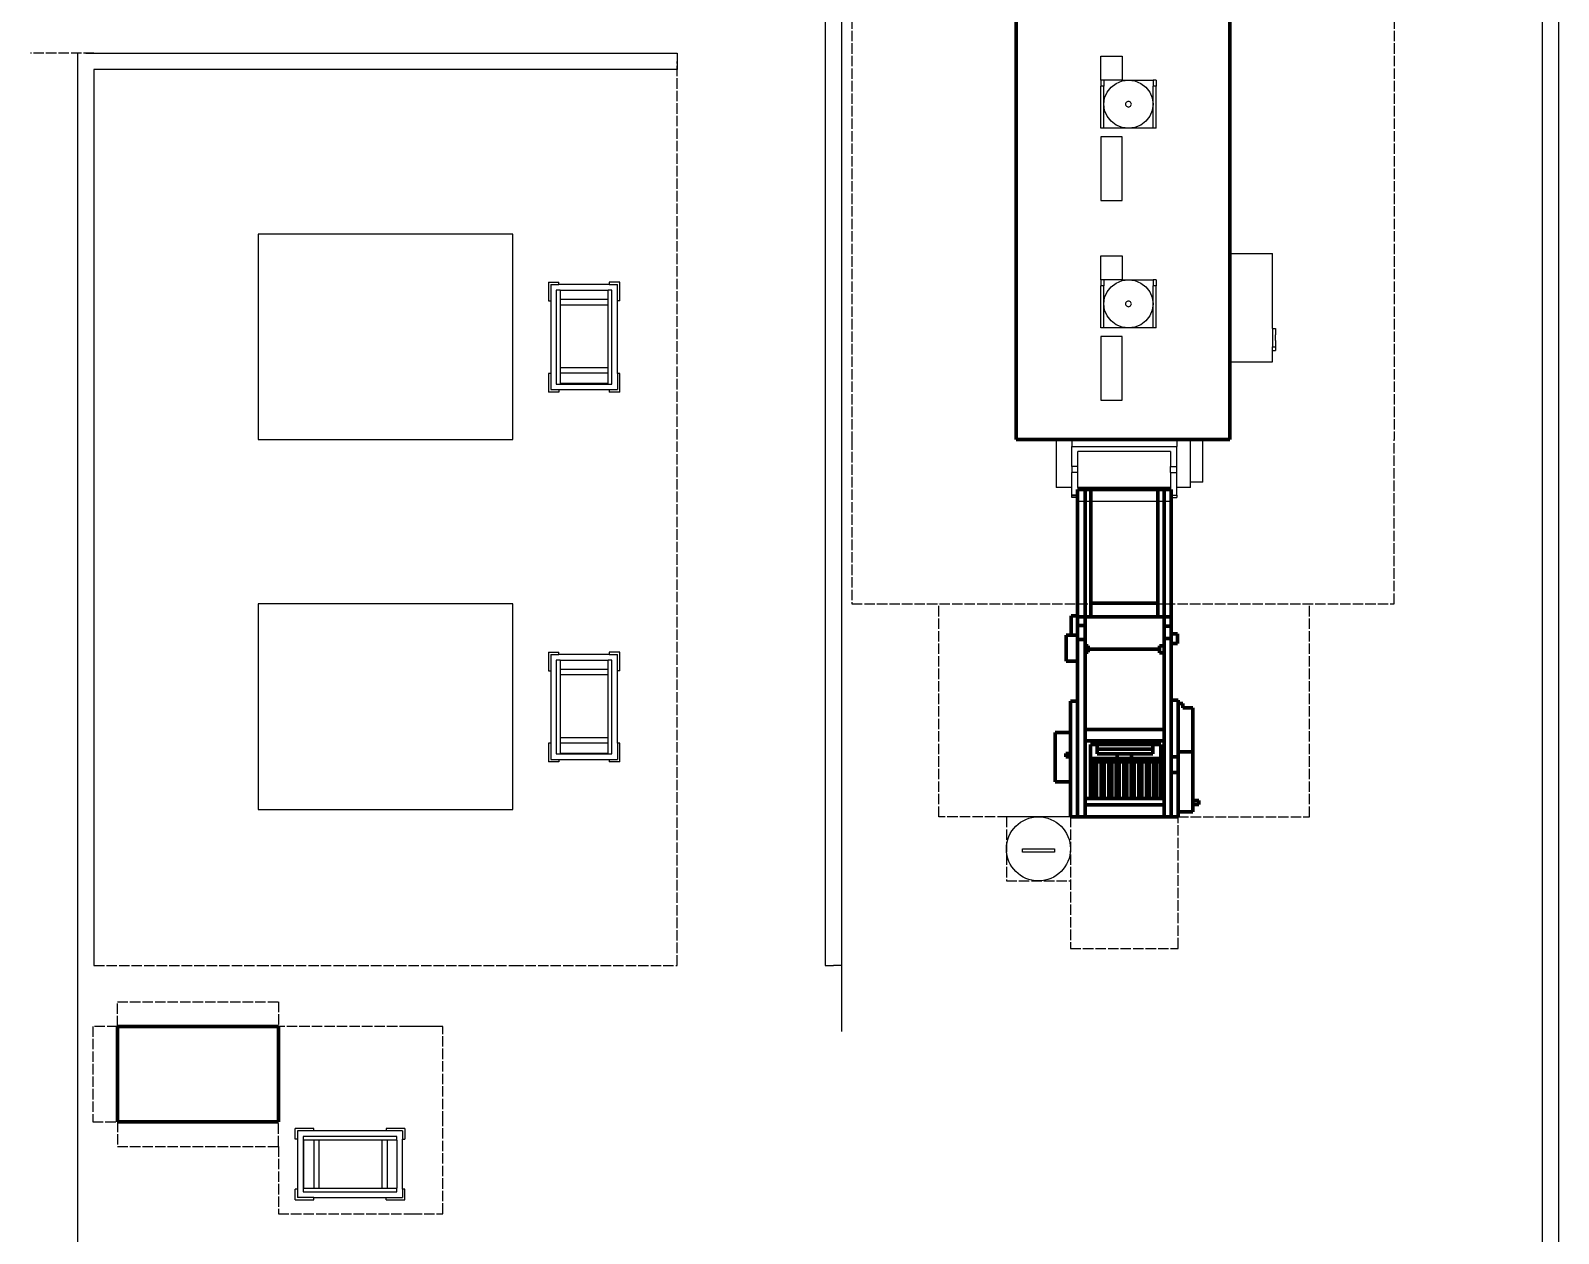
# Model space of a CAD drawing. Header units: millimetres. Extents: x -9564 to 100156, y -26854 to 24346.
# Drawn here: x 8626 to 17924, y 10595 to 17912 of the extents above; entities that cross this region are included whole.
import ezdxf

# ---------------------------------------------------------------- set-up
doc = ezdxf.new("R2010")
doc.units = ezdxf.units.MM
doc.header["$LTSCALE"] = 100
doc.linetypes.add('DASHED2', pattern=[0.762, 0.635, -0.127])
doc.layers.add('Maquinas', color=200, linetype='Continuous')
doc.layers.add('Transporte semielaborado', color=30, linetype='Continuous')

# ---------------------------------------------------------------- blocks, each defined once
blk = doc.blocks.new('Bakery Trolley pl')
at = {"layer": 'Transporte semielaborado'}
for p, q in [((0.1804, 0.6253), (0.2371, 0.6253)), ((0.1804, 0.6253), (0.1804, 0.526)), ((0.2371, 0.6127), (0.1929, 0.6127)), ((0.1929, 0.526), (0.1929, 0.6127)), ((0.2229, 0.5827), (0.2229, 0.0827)), ((0.2429, 0.5827), (0.2229, 0.5827)), ((0.2371, 0.6127), (0.2371, 0.6253)), ((0.5048, 0.6127), (0.2371, 0.6127)), ((0.2429, 0.5827), (0.2429, 0.5798)), ((0.4989, 0.5827), (0.2429, 0.5827)), ((0.2429, 0.5798), (0.4989, 0.5798)), ((0.2429, 0.5798), (0.2429, 0.5245)), ((0.5189, 0.5827), (0.4989, 0.5827)), ((0.4989, 0.5798), (0.4989, 0.5827)), ((0.4989, 0.5245), (0.4989, 0.5798)), ((0.5048, 0.6127), (0.5048, 0.6253)), ((0.5048, 0.6253), (0.5615, 0.6253)), ((0.5489, 0.6127), (0.5048, 0.6127)), ((0.5189, 0.0827), (0.5189, 0.5827)), ((0.5489, 0.526), (0.5489, 0.6127)), ((0.5615, 0.526), (0.5615, 0.6253)), ((0.1804, 0.526), (0.1929, 0.526)), ((0.1929, 0.526), (0.1929, 0.1394)), ((0.2429, 0.5245), (0.4989, 0.5245)), ((0.2429, 0.5245), (0.2429, 0.4967)), ((0.2429, 0.4967), (0.4989, 0.4967)), ((0.2429, 0.4967), (0.2429, 0.1615)), ((0.4989, 0.4967), (0.4989, 0.5245)), ((0.4989, 0.1615), (0.4989, 0.4967)), ((0.5489, 0.526), (0.5615, 0.526)), ((0.5489, 0.1394), (0.5489, 0.526)), ((0.1804, 0.1394), (0.1929, 0.1394)), ((0.1804, 0.1394), (0.1804, 0.0402)), ((0.1929, 0.1394), (0.1929, 0.0527)), ((0.2229, 0.0827), (0.2429, 0.0827)), ((0.2429, 0.1615), (0.4989, 0.1615)), ((0.2429, 0.1615), (0.2429, 0.1325)), ((0.2429, 0.1325), (0.4989, 0.1325)), ((0.2429, 0.1325), (0.2429, 0.0827)), ((0.4989, 0.0827), (0.2429, 0.0827)), ((0.4989, 0.1325), (0.4989, 0.1615)), ((0.4989, 0.0827), (0.4989, 0.1325)), ((0.4989, 0.0827), (0.5189, 0.0827)), ((0.5615, 0.1394), (0.5489, 0.1394)), ((0.5489, 0.0527), (0.5489, 0.1394)), ((0.5615, 0.0402), (0.5615, 0.1394)), ((0.1804, 0.0402), (0.2371, 0.0402)), ((0.2371, 0.0527), (0.1929, 0.0527)), ((0.2371, 0.0402), (0.2371, 0.0527)), ((0.2371, 0.0527), (0.5048, 0.0527)), ((0.5048, 0.0527), (0.5048, 0.0402)), ((0.5489, 0.0527), (0.5048, 0.0527)), ((0.5615, 0.0402), (0.5048, 0.0402))]:
    blk.add_line(p, q, dxfattribs=at)

msp = doc.modelspace()

# ---------------------------------------------------------------- linework, layer by layer
for p, q in [((17823.837, 24246.338), (17823.837, 4090.42)), ((17923.837, 23846.338), (17923.837, 3540.228)), ((13561.419, 20074.339), (13561.419, 11824.339)), ((13461.419, 18273.284), (13461.419, 12702.516)), ((8911.419, 17774.339), (8911.419, 9090.42)), ((8961.419, 17774.339), (9011.419, 17774.339)), ((9011.419, 17774.339), (12561.419, 17774.339)), ((9011.419, 17674.339), (9011.419, 12224.339)), ((12561.419, 17674.339), (9011.419, 17674.339)), ((11561.419, 16674.339), (10011.419, 16674.339)), ((10011.419, 16674.339), (10011.419, 15424.339)), ((11561.419, 15424.339), (11561.419, 16674.339)), ((10011.419, 15424.339), (11561.419, 15424.339)), ((15923.837, 15425.141), (15920.17, 15425.141)), ((11561.419, 14424.339), (10011.419, 14424.339)), ((10011.419, 14424.339), (10011.419, 13174.339)), ((11561.419, 13174.339), (11561.419, 14424.339)), ((10011.419, 13174.339), (11561.419, 13174.339)), ((14954.075, 13129.263), (14564.075, 13129.263)), ((14661.575, 12914.263), (14661.575, 12934.263)), ((14661.575, 12934.263), (14759.075, 12934.263)), ((14759.075, 12934.263), (14856.575, 12934.263)), ((14856.575, 12934.263), (14856.575, 12914.263)), ((14759.075, 12914.263), (14661.575, 12914.263)), ((14816.575, 12914.263), (14759.075, 12914.263)), ((14856.575, 12914.263), (14816.575, 12914.263)), ((13461.419, 12702.516), (13461.419, 12224.339)), ((13461.419, 12224.339), (13511.419, 12224.339)), ((13561.419, 12224.339), (13511.419, 12224.339))]:
    msp.add_line(p, q)
at = {"color": 3, "linetype": 'DASHED2'}
for p, q in [((13623.837, 20425.141), (13623.837, 15425.141)), ((16923.837, 20425.141), (16923.837, 15425.141)), ((12561.419, 12224.339), (12561.419, 17724.339)), ((13623.837, 15425.141), (13623.837, 14425.141)), ((16923.837, 14425.141), (16923.837, 15425.141)), ((13623.837, 14425.141), (16923.837, 14425.141)), ((14154.075, 13129.263), (14154.075, 14425.141)), ((16408.896, 13129.263), (16408.896, 14425.141)), ((14954.075, 13129.263), (14154.075, 13129.263)), ((14564.075, 13129.263), (14564.075, 12739.263)), ((14954.075, 13129.263), (14954.075, 12329.263)), ((15608.896, 12329.263), (15608.896, 13129.263)), ((15608.896, 13129.263), (16408.896, 13129.263)), ((14564.075, 12739.263), (14954.075, 12739.263)), ((14954.075, 12329.263), (15608.896, 12329.263)), ((9011.419, 12224.339), (10011.419, 12224.339)), ((10011.419, 12224.339), (11561.419, 12224.339)), ((11561.419, 12224.339), (12561.419, 12224.339)), ((9154.315, 11854.837), (9154.315, 12004.837)), ((9154.315, 12004.837), (10134.315, 12004.837)), ((10134.315, 12004.837), (10134.315, 11854.837)), ((9154.315, 11854.837), (9004.315, 11854.837)), ((9004.315, 11854.837), (9004.315, 11274.837)), ((10934.315, 11854.837), (10134.315, 11854.837)), ((11134.315, 11274.837), (11134.315, 11854.837)), ((9004.315, 11274.837), (9154.315, 11274.837)), ((9154.315, 11274.837), (9154.315, 11124.837)), ((10134.315, 11124.837), (10134.315, 11274.837)), ((11134.315, 10714.837), (11134.315, 11274.837)), ((9154.315, 11124.837), (10134.315, 11124.837)), ((10134.315, 11124.837), (10134.315, 10714.837)), ((10134.315, 10714.837), (10914.315, 10714.837)), ((10914.315, 10714.837), (10934.315, 10714.837)), ((10934.315, 10714.837), (10944.315, 10714.837)), ((10944.315, 10714.837), (11134.315, 10714.837))]:
    msp.add_line(p, q, dxfattribs=at)
at = {"color": 2, "linetype": 'DASHED2'}
msp.add_line((9011.419, 17774.339), (8625.539, 17774.339), dxfattribs=at)
at = {"linetype": 'DASHED2'}
for p, q in [((12561.419, 17774.339), (12561.419, 17724.339)), ((12561.419, 17724.339), (12561.419, 17674.339))]:
    msp.add_line(p, q, dxfattribs=at)
at = {"color": 3}
msp.add_line((11134.315, 11854.837), (10934.315, 11854.837), dxfattribs=at)
msp.add_circle((14759.075, 12934.263), 195)
at = {"layer": 'Maquinas', "lineweight": 100}
for p, q in [((14623.837, 20425.141), (14623.837, 15425.141)), ((15923.837, 15425.141), (15923.837, 20425.141)), ((14623.837, 15425.141), (15923.837, 15425.141)), ((14997.77, 13129.263), (14997.77, 15120.927)), ((14997.77, 15120.927), (15566.547, 15120.927)), ((15043.954, 14346.162), (15043.954, 15120.927)), ((15077.868, 14346.162), (15077.868, 15120.927)), ((15485.862, 14346.162), (15485.862, 15120.927)), ((15524.775, 14346.162), (15524.775, 15120.927)), ((15566.547, 15120.927), (15566.547, 13129.263)), ((15077.868, 14428.18), (15485.862, 14428.18)), ((14957.559, 14235.265), (14957.559, 14352.132)), ((14957.559, 14352.132), (14997.77, 14352.132)), ((14997.77, 14346.162), (15566.547, 14346.162)), ((15043.954, 14346.162), (15043.954, 13129.263)), ((15524.775, 14346.162), (15524.775, 13129.263)), ((14928.042, 14075.412), (14928.042, 14235.265)), ((14928.042, 14235.265), (14957.559, 14235.265)), ((14957.559, 14235.265), (14997.77, 14235.265)), ((15043.954, 14292.318), (14997.77, 14292.318)), ((15566.547, 14289.273), (15524.775, 14289.273)), ((15566.547, 14243.194), (15606.175, 14243.194)), ((15606.175, 14243.194), (15606.175, 14182.994)), ((15043.954, 14208.572), (14997.77, 14208.572)), ((15061.211, 14168.43), (15043.954, 14168.43)), ((15061.211, 14130.887), (15061.211, 14168.43)), ((15061.211, 14149.658), (15496.797, 14149.658)), ((15496.797, 14149.658), (15496.797, 14169.13)), ((15496.797, 14169.13), (15524.775, 14169.13)), ((15496.797, 14149.658), (15496.797, 14126.42)), ((15566.547, 14214.581), (15524.775, 14214.581)), ((15606.175, 14182.994), (15566.547, 14182.994)), ((14997.77, 14075.412), (14928.042, 14075.412)), ((15043.954, 14130.887), (15061.211, 14130.887)), ((15496.797, 14126.42), (15524.775, 14126.42)), ((14954.075, 13129.263), (14954.075, 13832.832)), ((14954.075, 13832.832), (14997.77, 13832.832)), ((15608.896, 13838.729), (15566.547, 13838.729)), ((15608.896, 13129.263), (15608.896, 13838.729)), ((15637.845, 13817.859), (15608.896, 13817.859)), ((15637.845, 13792.353), (15637.845, 13817.859)), ((15698.06, 13792.353), (15637.845, 13792.353)), ((15698.06, 13160.487), (15698.06, 13792.353)), ((14861.503, 13341.339), (14861.503, 13643.175)), ((14861.503, 13643.175), (14954.075, 13643.175)), ((15524.775, 13660.457), (15043.954, 13660.457)), ((14925.33, 13493.217), (14925.33, 13515.274)), ((14925.33, 13515.274), (14954.075, 13515.274)), ((14954.075, 13493.217), (14925.33, 13493.217)), ((15077.047, 13240.86), (15077.047, 13570.103)), ((15077.047, 13570.103), (15503.68, 13570.103)), ((15503.68, 13483.522), (15077.047, 13483.522)), ((15116.853, 13512.595), (15116.853, 13570.103)), ((15116.853, 13541.349), (15454.746, 13541.349)), ((15116.853, 13512.595), (15454.746, 13512.595)), ((15325.85, 13483.522), (15325.85, 13512.595)), ((15454.746, 13512.595), (15454.746, 13570.103)), ((15503.68, 13570.103), (15503.68, 13240.86)), ((15503.68, 13463.7), (15503.68, 13483.522)), ((15608.896, 13495.074), (15566.547, 13495.074)), ((15698.06, 13524.534), (15608.896, 13524.534)), ((15077.047, 13463.7), (15503.68, 13463.7)), ((15094.391, 13240.86), (15094.391, 13462.905)), ((15094.391, 13462.905), (15112.741, 13462.905)), ((15112.741, 13462.905), (15112.741, 13240.86)), ((15140.642, 13240.86), (15140.642, 13462.905)), ((15140.642, 13462.905), (15158.993, 13462.905)), ((15158.993, 13462.905), (15158.993, 13240.86)), ((15186.727, 13240.86), (15186.727, 13462.905)), ((15186.727, 13462.905), (15205.078, 13462.905)), ((15205.078, 13462.905), (15205.078, 13240.86)), ((15232.979, 13240.86), (15232.979, 13462.905)), ((15232.979, 13462.905), (15251.329, 13462.905)), ((15251.329, 13462.905), (15251.329, 13240.86)), ((15278.216, 13240.86), (15278.216, 13462.905)), ((15278.216, 13462.905), (15296.567, 13462.905)), ((15296.567, 13462.905), (15296.567, 13240.86)), ((15324.468, 13240.86), (15324.468, 13462.905)), ((15324.468, 13462.905), (15342.819, 13462.905)), ((15342.819, 13462.905), (15342.819, 13240.86)), ((15370.553, 13240.86), (15370.553, 13462.905)), ((15370.553, 13462.905), (15388.903, 13462.905)), ((15388.903, 13462.905), (15388.903, 13240.86)), ((15416.804, 13240.86), (15416.804, 13462.905)), ((15416.804, 13462.905), (15435.155, 13462.905)), ((15435.155, 13462.905), (15435.155, 13240.86)), ((15461.7, 13240.86), (15461.7, 13462.905)), ((15461.7, 13462.905), (15480.051, 13462.905)), ((15480.051, 13462.905), (15480.051, 13240.86)), ((15608.896, 13399.321), (15566.547, 13399.321)), ((14954.075, 13341.339), (14861.503, 13341.339)), ((15043.954, 13240.86), (15524.775, 13240.86)), ((15735.115, 13227.731), (15698.06, 13227.731)), ((15698.06, 13204.543), (15735.115, 13204.543)), ((15735.115, 13204.543), (15735.115, 13227.731)), ((14997.77, 13129.263), (14954.075, 13129.263)), ((15042.304, 13129.263), (14997.77, 13129.263)), ((15042.304, 13129.263), (15079.528, 13129.263)), ((15043.954, 13202.279), (15524.775, 13202.279)), ((15523.265, 13129.263), (15079.528, 13129.263)), ((15523.265, 13129.263), (15566.547, 13129.263)), ((15566.547, 13129.263), (15608.896, 13129.263)), ((15608.896, 13160.487), (15698.06, 13160.487))]:
    msp.add_line(p, q, dxfattribs=at)
at = {"layer": 'Maquinas'}
for p, q in [((14623.837, 15425.141), (14623.837, 20425.141)), ((15920.17, 16555.381), (15920.17, 20425.141)), ((15138.038, 17610.454), (15138.038, 17756.848)), ((15138.038, 17756.848), (15269.55, 17756.848)), ((15269.55, 17756.848), (15269.55, 17610.454)), ((15156.825, 17610.454), (15138.038, 17610.454)), ((15138.038, 17610.454), (15138.038, 17573.855)), ((15156.825, 17573.855), (15138.038, 17573.855)), ((15138.038, 17317.664), (15138.038, 17573.855)), ((15269.55, 17610.454), (15156.825, 17610.454)), ((15156.825, 17610.454), (15156.825, 17573.855)), ((15156.825, 17464.059), (15156.825, 17573.855)), ((15200.847, 17567.576), (15231.975, 17590.841)), ((15231.975, 17590.841), (15268.224, 17605.465)), ((15268.224, 17605.465), (15307.125, 17610.454)), ((15269.55, 17610.454), (15307.125, 17610.454)), ((15307.125, 17610.454), (15346.025, 17605.465)), ((15307.125, 17610.454), (15457.424, 17610.454)), ((15346.025, 17605.465), (15382.275, 17590.841)), ((15382.275, 17590.841), (15413.403, 17567.576)), ((15457.424, 17610.454), (15457.424, 17573.855)), ((15476.212, 17610.454), (15457.424, 17610.454)), ((15476.212, 17573.855), (15457.424, 17573.855)), ((15457.424, 17464.059), (15457.424, 17573.855)), ((15476.212, 17610.454), (15476.212, 17573.855)), ((15476.212, 17317.664), (15476.212, 17573.855)), ((15156.825, 17464.059), (15161.947, 17501.949)), ((15161.947, 17501.949), (15176.962, 17537.256)), ((15176.962, 17537.256), (15200.847, 17567.576)), ((15307.125, 17481.366), (15302.526, 17480.777)), ((15311.724, 17480.777), (15307.125, 17481.366)), ((15413.403, 17567.576), (15437.288, 17537.256)), ((15437.288, 17537.256), (15452.303, 17501.949)), ((15452.303, 17501.949), (15457.424, 17464.059)), ((15161.947, 17426.169), (15156.825, 17464.059)), ((15156.825, 17317.664), (15156.825, 17464.059)), ((15176.962, 17390.862), (15161.947, 17426.169)), ((15200.847, 17360.542), (15176.962, 17390.862)), ((15289.961, 17468.538), (15289.356, 17464.059)), ((15289.356, 17464.059), (15289.961, 17459.58)), ((15291.736, 17472.713), (15289.961, 17468.538)), ((15289.961, 17459.58), (15291.736, 17455.405)), ((15294.56, 17476.297), (15291.736, 17472.713)), ((15291.736, 17455.405), (15294.56, 17451.821)), ((15298.24, 17479.048), (15294.56, 17476.297)), ((15294.56, 17451.821), (15298.24, 17449.07)), ((15302.526, 17480.777), (15298.24, 17479.048)), ((15298.24, 17449.07), (15302.526, 17447.341)), ((15302.526, 17447.341), (15307.125, 17446.752)), ((15307.125, 17446.752), (15311.724, 17447.341)), ((15316.009, 17479.048), (15311.724, 17480.777)), ((15311.724, 17447.341), (15316.009, 17449.07)), ((15319.689, 17476.297), (15316.009, 17479.048)), ((15316.009, 17449.07), (15319.689, 17451.821)), ((15322.513, 17472.713), (15319.689, 17476.297)), ((15319.689, 17451.821), (15322.513, 17455.405)), ((15324.288, 17468.538), (15322.513, 17472.713)), ((15322.513, 17455.405), (15324.288, 17459.58)), ((15324.894, 17464.059), (15324.288, 17468.538)), ((15324.288, 17459.58), (15324.894, 17464.059)), ((15437.288, 17390.862), (15413.403, 17360.542)), ((15452.303, 17426.169), (15437.288, 17390.862)), ((15457.424, 17464.059), (15452.303, 17426.169)), ((15457.424, 17317.664), (15457.424, 17464.059)), ((15156.825, 17317.664), (15138.038, 17317.664)), ((15307.125, 17317.664), (15156.825, 17317.664)), ((15231.975, 17337.277), (15200.847, 17360.542)), ((15268.224, 17322.653), (15231.975, 17337.277)), ((15307.125, 17317.664), (15268.224, 17322.653)), ((15346.025, 17322.653), (15307.125, 17317.664)), ((15457.424, 17317.664), (15307.125, 17317.664)), ((15382.275, 17337.277), (15346.025, 17322.653)), ((15413.403, 17360.542), (15382.275, 17337.277)), ((15476.212, 17317.664), (15457.424, 17317.664)), ((15269.55, 17265.025), (15138.038, 17265.025)), ((15138.038, 17265.025), (15138.038, 16878.48)), ((15269.55, 16878.48), (15269.55, 17265.025)), ((15138.038, 16878.48), (15269.55, 16878.48)), ((15920.17, 16555.381), (16183.194, 16555.381)), ((15920.17, 16555.381), (15920.17, 15896.605)), ((16183.194, 16098.704), (16183.194, 16555.381)), ((15138.038, 16395.922), (15138.038, 16542.317)), ((15138.038, 16542.317), (15269.55, 16542.317)), ((15269.55, 16542.317), (15269.55, 16395.922)), ((15156.825, 16395.922), (15138.038, 16395.922)), ((15138.038, 16395.922), (15138.038, 16359.324)), ((15269.55, 16395.922), (15156.825, 16395.922)), ((15156.825, 16395.922), (15156.825, 16359.324)), ((15200.847, 16353.044), (15231.975, 16376.309)), ((15231.975, 16376.309), (15268.224, 16390.934)), ((15268.224, 16390.934), (15307.125, 16395.922)), ((15269.55, 16395.922), (15307.125, 16395.922)), ((15307.125, 16395.922), (15346.025, 16390.934)), ((15307.125, 16395.922), (15457.424, 16395.922)), ((15346.025, 16390.934), (15382.275, 16376.309)), ((15382.275, 16376.309), (15413.403, 16353.044)), ((15457.424, 16395.922), (15457.424, 16359.324)), ((15476.212, 16395.922), (15457.424, 16395.922)), ((15476.212, 16395.922), (15476.212, 16359.324)), ((15156.825, 16359.324), (15138.038, 16359.324)), ((15138.038, 16103.133), (15138.038, 16359.324)), ((15156.825, 16249.527), (15156.825, 16359.324)), ((15156.825, 16249.527), (15161.947, 16287.417)), ((15161.947, 16287.417), (15176.962, 16322.725)), ((15176.962, 16322.725), (15200.847, 16353.044)), ((15413.403, 16353.044), (15437.288, 16322.725)), ((15437.288, 16322.725), (15452.303, 16287.417)), ((15452.303, 16287.417), (15457.424, 16249.527)), ((15476.212, 16359.324), (15457.424, 16359.324)), ((15457.424, 16249.527), (15457.424, 16359.324)), ((15476.212, 16103.133), (15476.212, 16359.324)), ((15161.947, 16211.638), (15156.825, 16249.527)), ((15156.825, 16103.133), (15156.825, 16249.527)), ((15176.962, 16176.33), (15161.947, 16211.638)), ((15289.961, 16254.007), (15289.356, 16249.527)), ((15289.356, 16249.527), (15289.961, 16245.048)), ((15291.736, 16258.181), (15289.961, 16254.007)), ((15289.961, 16245.048), (15291.736, 16240.874)), ((15294.56, 16261.766), (15291.736, 16258.181)), ((15291.736, 16240.874), (15294.56, 16237.289)), ((15298.24, 16264.516), (15294.56, 16261.766)), ((15294.56, 16237.289), (15298.24, 16234.539)), ((15302.526, 16266.245), (15298.24, 16264.516)), ((15298.24, 16234.539), (15302.526, 16232.81)), ((15307.125, 16266.835), (15302.526, 16266.245)), ((15302.526, 16232.81), (15307.125, 16232.22)), ((15311.724, 16266.245), (15307.125, 16266.835)), ((15307.125, 16232.22), (15311.724, 16232.81)), ((15316.009, 16264.516), (15311.724, 16266.245)), ((15311.724, 16232.81), (15316.009, 16234.539)), ((15319.689, 16261.766), (15316.009, 16264.516)), ((15316.009, 16234.539), (15319.689, 16237.289)), ((15322.513, 16258.181), (15319.689, 16261.766)), ((15319.689, 16237.289), (15322.513, 16240.874)), ((15324.288, 16254.007), (15322.513, 16258.181)), ((15322.513, 16240.874), (15324.288, 16245.048)), ((15324.894, 16249.527), (15324.288, 16254.007)), ((15324.288, 16245.048), (15324.894, 16249.527)), ((15452.303, 16211.638), (15437.288, 16176.33)), ((15457.424, 16249.527), (15452.303, 16211.638)), ((15457.424, 16103.133), (15457.424, 16249.527)), ((15156.825, 16103.133), (15138.038, 16103.133)), ((15307.125, 16103.133), (15156.825, 16103.133)), ((15200.847, 16146.011), (15176.962, 16176.33)), ((15231.975, 16122.746), (15200.847, 16146.011)), ((15268.224, 16108.121), (15231.975, 16122.746)), ((15307.125, 16103.133), (15268.224, 16108.121)), ((15346.025, 16108.121), (15307.125, 16103.133)), ((15457.424, 16103.133), (15307.125, 16103.133)), ((15382.275, 16122.746), (15346.025, 16108.121)), ((15413.403, 16146.011), (15382.275, 16122.746)), ((15437.288, 16176.33), (15413.403, 16146.011)), ((15476.212, 16103.133), (15457.424, 16103.133)), ((16183.194, 16098.704), (16201.982, 16098.704)), ((16183.194, 16098.704), (16183.194, 15988.908)), ((16201.982, 16098.704), (16201.982, 16061.495)), ((15269.55, 16050.493), (15138.038, 16050.493)), ((15138.038, 16050.493), (15138.038, 15663.949)), ((15269.55, 15663.949), (15269.55, 16050.493)), ((16201.982, 16026.117), (16201.982, 16061.495)), ((16201.982, 16026.117), (16201.982, 15988.908)), ((16183.194, 15988.908), (16201.982, 15988.908)), ((16183.194, 15965.159), (16183.194, 15988.908)), ((16183.194, 15965.159), (16201.982, 15965.159)), ((16183.194, 15896.605), (16183.194, 15965.159)), ((16201.982, 15988.908), (16201.982, 15965.159)), ((15920.17, 15896.605), (16183.194, 15896.605)), ((15920.17, 15425.141), (15920.17, 15896.605)), ((15138.038, 15663.949), (15269.55, 15663.949)), ((14868.074, 15425.141), (14623.837, 15425.141)), ((14868.074, 15425.141), (14962.011, 15425.141)), ((14868.074, 15425.141), (14868.074, 15132.351)), ((14962.011, 15425.141), (15600.784, 15425.141)), ((14962.011, 15425.141), (14962.011, 15382.869)), ((14962.011, 15260.503), (14962.011, 15382.869)), ((14962.011, 15382.869), (15600.784, 15382.869)), ((15563.209, 15351.943), (14999.586, 15351.943)), ((14999.586, 15260.503), (14999.586, 15351.943)), ((15563.209, 15351.943), (15563.209, 15260.447)), ((15600.784, 15425.141), (15685.327, 15425.141)), ((15600.784, 15425.141), (15600.784, 15382.869)), ((15600.784, 15260.447), (15600.784, 15382.869)), ((15685.327, 15164.566), (15685.327, 15425.141)), ((15685.327, 15425.141), (15760.477, 15425.141)), ((15760.477, 15425.141), (15920.17, 15425.141)), ((15760.477, 15164.566), (15760.477, 15425.141)), ((14999.586, 15260.503), (14962.011, 15260.503)), ((14962.011, 15260.503), (14962.011, 15223.792)), ((14999.586, 15223.792), (14999.586, 15260.503)), ((15563.209, 15260.447), (15600.784, 15260.447)), ((15563.209, 15223.848), (15563.209, 15260.447)), ((15600.784, 15223.848), (15600.784, 15260.447)), ((14999.586, 15223.792), (14962.011, 15223.792)), ((14962.011, 15132.351), (14962.011, 15223.792)), ((14999.586, 15132.351), (14999.586, 15223.792)), ((15563.209, 15223.848), (15600.784, 15223.848)), ((15563.209, 15223.848), (15563.209, 15132.351)), ((15600.784, 15132.351), (15600.784, 15223.848)), ((15685.327, 15132.351), (15685.327, 15164.566)), ((15760.477, 15164.566), (15685.327, 15164.566)), ((14962.011, 15132.351), (14868.074, 15132.351)), ((14962.011, 15085.675), (14962.011, 15132.351)), ((14999.586, 15085.675), (14962.011, 15085.675)), ((14962.011, 15083.675), (14962.011, 15085.675)), ((14999.586, 15083.664), (14962.011, 15083.675)), ((14962.011, 15073.953), (14962.011, 15083.675)), ((14999.586, 15073.943), (14962.011, 15073.953)), ((14962.011, 15071.942), (14962.011, 15073.953)), ((14999.586, 15071.942), (14962.011, 15071.942)), ((15563.209, 15132.351), (14999.586, 15132.351)), ((14999.586, 15119.803), (15563.209, 15119.803)), ((14999.586, 15085.675), (14999.586, 15119.803)), ((14999.586, 15083.664), (14999.586, 15085.675)), ((14999.586, 15083.664), (14999.586, 15073.943)), ((14999.586, 15071.942), (14999.586, 15073.943)), ((14999.586, 15049.759), (14999.586, 15071.942)), ((15563.209, 15085.578), (15563.209, 15119.803)), ((15563.209, 15085.578), (15600.784, 15085.578)), ((15563.209, 15085.578), (15563.209, 15072.04)), ((15563.209, 15072.04), (15600.784, 15072.04)), ((15563.209, 15049.759), (15563.209, 15072.04)), ((15685.327, 15132.351), (15600.784, 15132.351)), ((15600.784, 15085.578), (15600.784, 15132.351)), ((15600.784, 15085.578), (15600.784, 15072.04)), ((15600.784, 15084.8), (15600.784, 15084.745)), ((14999.586, 15049.759), (15563.209, 15049.759))]:
    msp.add_line(p, q, dxfattribs=at)
at = {"layer": 'Maquinas', "color": 0, "lineweight": 100}
for p, q in [((9154.315, 11854.837), (9154.315, 11274.837)), ((10134.315, 11854.837), (9154.315, 11854.837)), ((10134.315, 11274.837), (10134.315, 11854.837)), ((9154.315, 11274.837), (10134.315, 11274.837))]:
    msp.add_line(p, q, dxfattribs=at)
at = {"layer": 'Maquinas', "lineweight": 100}
for points in [[(15524.775, 13592.16), (15043.954, 13592.16)], [(15237.376, 13512.595), (15237.376, 13483.522)]]:
    msp.add_lwpolyline(points, dxfattribs=at)

# ---------------------------------------------------------------- block references
at = {"layer": 'Transporte semielaborado', "xscale": 1141.039974711085, "yscale": 1141.039974711085, "zscale": 1141.039974711085}
for p, rotation in [((12417.32, 16426.795), 180), ((12417.32, 14176.795), 180), ((10949.686, 10593.21), 89.99999999999999)]:
    msp.add_blockref('Bakery Trolley pl', p, dxfattribs=dict(at, rotation=rotation))

doc.saveas('drawing.dxf')
